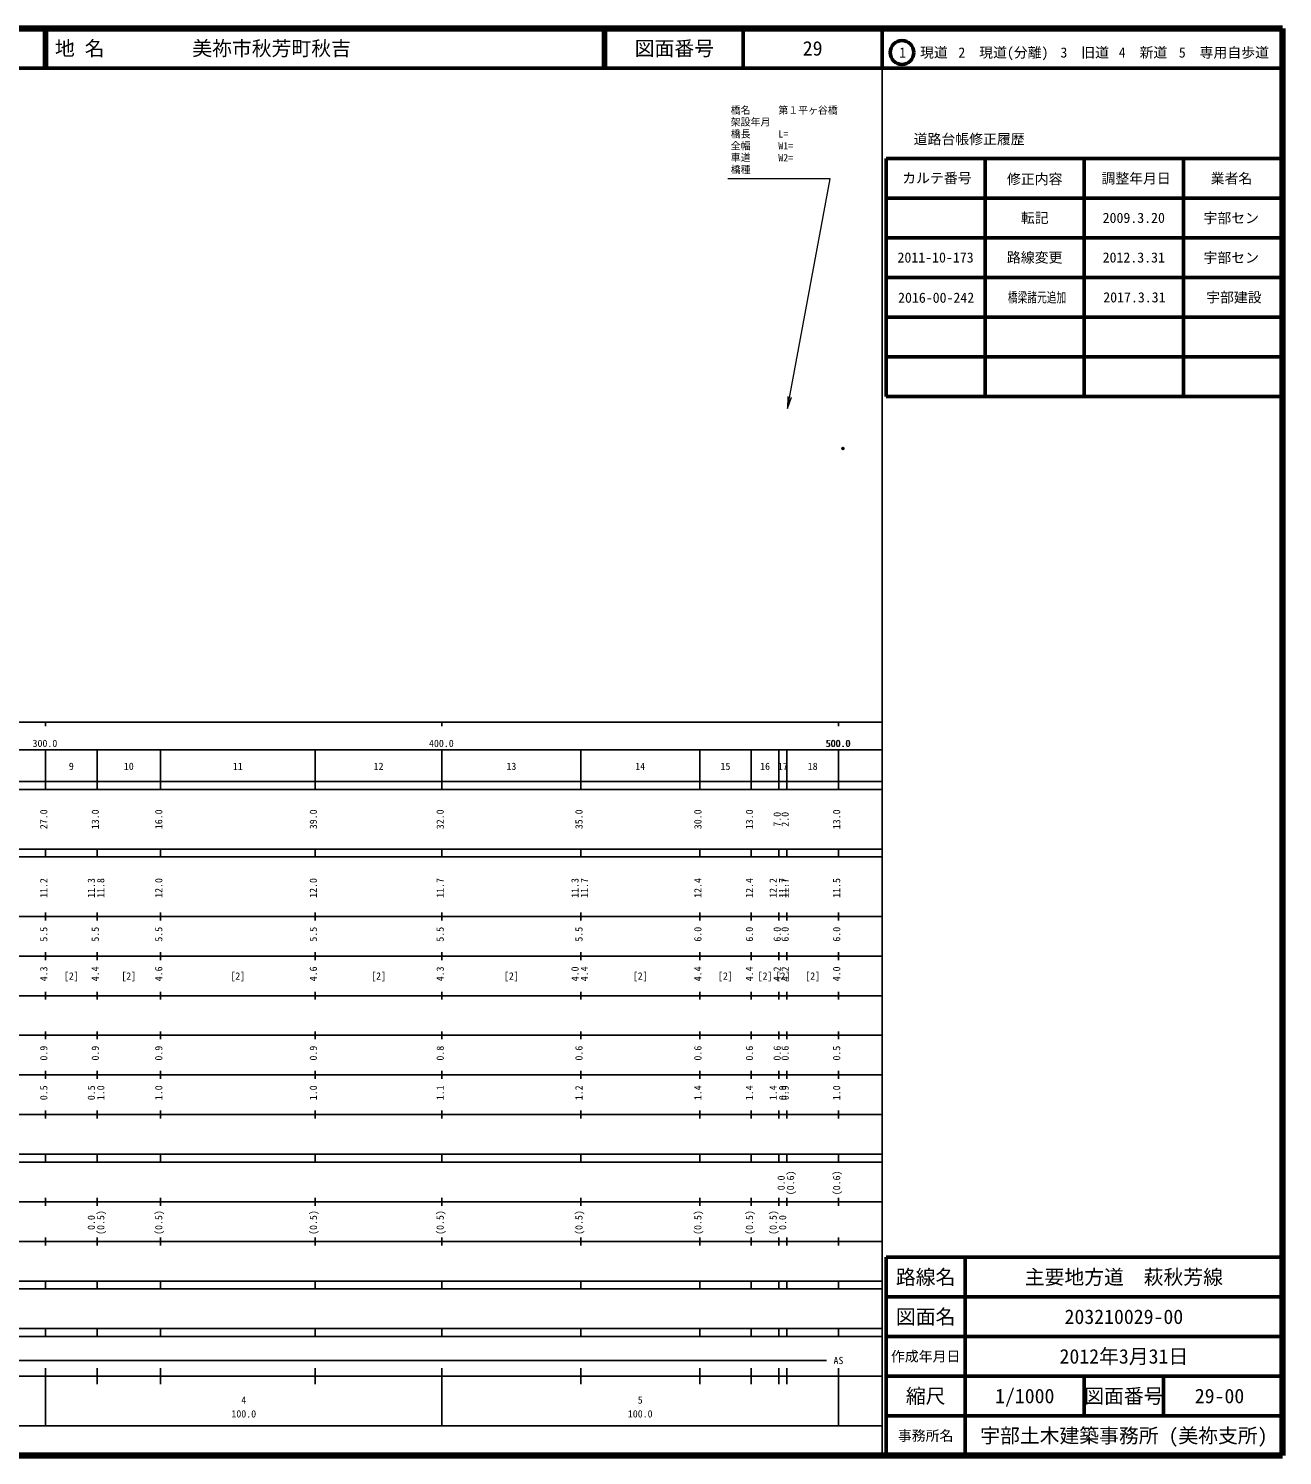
# Model space of a CAD drawing. Units: millimetres on the paper, with parts at other scales. Extents: x 40 to 680, y 20 to 380.
# Drawn here: x 363.7 to 680, y 20 to 380 of the extents above; entities that cross this region are included whole.
import ezdxf
from ezdxf.enums import TextEntityAlignment as Align

# ---------------------------------------------------------------- set-up
doc = ezdxf.new("R2010")
doc.units = ezdxf.units.MM
doc.header["$PDMODE"] = 32
doc.header["$PDSIZE"] = 0.5
doc.layers.add('M-OTRS', color=6, linetype='Continuous')
doc.layers.add('M-STR-HTXT', color=7, linetype='Continuous')
for name, color, linetype, lineweight in [('M-TTL', 2, 'Continuous', 140), ('M-TTL-BAND', 7, 'Continuous', 25), ('M-TTL-FRAM', 2, 'Continuous', 50), ('M-TTL-LINE', 7, 'Continuous', 50), ('M-TTL-TXT', 7, 'Continuous', 13)]:
    doc.layers.add(name, color=color, linetype=linetype, lineweight=lineweight)
doc.styles.add('ＭＳ ゴシック', font='')
doc.styles.get('ＭＳ ゴシック').set_extended_font_data('MS Gothic')

# ---------------------------------------------------------------- blocks, each defined once
blk = doc.blocks.new('open_arrow')
at = {"color": 0, "linetype": 'Continuous', "lineweight": -2}
blk.add_lwpolyline([(7.5, 1.25), (0, 0), (7.5, -1.25)], dxfattribs=at)

msp = doc.modelspace()

# ---------------------------------------------------------------- linework, layer by layer
at = {"layer": 'M-OTRS'}
msp.add_point((569.143, 274.061), dxfattribs=at)
at = {"layer": 'M-TTL'}
for p, q in [((680, 380), (40, 380)), ((680, 20), (680, 380)), ((40, 20), (680, 20))]:
    msp.add_line(p, q, dxfattribs=at)
at = {"layer": 'M-TTL-BAND'}
for p, q in [((579, 20), (579, 370)), ((40, 205), (579, 205)), ((368, 205), (368, 204)), ((468, 205), (468, 204)), ((568, 205), (568, 204)), ((68, 198), (579, 198)), ((368, 188), (368, 198)), ((381, 188), (381, 198)), ((397, 188), (397, 198)), ((436, 188), (436, 198)), ((468, 188), (468, 198)), ((503, 188), (503, 198)), ((533, 188), (533, 198)), ((546, 188), (546, 198)), ((553, 188), (553, 198)), ((555, 188), (555, 198)), ((568, 188), (568, 198)), ((40, 190), (579, 190)), ((40, 188), (579, 188)), ((40, 173), (579, 173)), ((368, 171), (368, 173)), ((381, 171), (381, 173)), ((397, 171), (397, 173)), ((436, 171), (436, 173)), ((468, 171), (468, 173)), ((503, 171), (503, 173)), ((533, 171), (533, 173)), ((546, 171), (546, 173)), ((553, 171), (553, 173)), ((555, 171), (555, 173)), ((568, 171), (568, 173)), ((40, 171), (579, 171)), ((40, 156), (579, 156)), ((368, 155), (368, 157)), ((381, 155), (381, 157)), ((397, 155), (397, 157)), ((436, 155), (436, 157)), ((468, 155), (468, 157)), ((503, 155), (503, 157)), ((533, 155), (533, 157)), ((546, 155), (546, 157)), ((553, 155), (553, 157)), ((555, 155), (555, 157)), ((568, 155), (568, 157)), ((46, 146), (579, 146)), ((368, 145), (368, 147)), ((381, 145), (381, 147)), ((397, 145), (397, 147)), ((436, 145), (436, 147)), ((468, 145), (468, 147)), ((503, 145), (503, 147)), ((533, 145), (533, 147)), ((546, 145), (546, 147)), ((553, 145), (553, 147)), ((555, 145), (555, 147)), ((568, 145), (568, 147)), ((368, 135), (368, 137)), ((381, 135), (381, 137)), ((397, 135), (397, 137)), ((436, 135), (436, 137)), ((468, 135), (468, 137)), ((503, 135), (503, 137)), ((533, 135), (533, 137)), ((546, 135), (546, 137)), ((553, 135), (553, 137)), ((555, 135), (555, 137)), ((568, 135), (568, 137)), ((52, 136), (579, 136)), ((46, 126), (579, 126)), ((368, 125), (368, 127)), ((381, 125), (381, 127)), ((397, 125), (397, 127)), ((436, 125), (436, 127)), ((468, 125), (468, 127)), ((503, 125), (503, 127)), ((533, 125), (533, 127)), ((546, 125), (546, 127)), ((553, 125), (553, 127)), ((555, 125), (555, 127)), ((568, 125), (568, 127)), ((52, 116), (579, 116)), ((368, 115), (368, 117)), ((381, 115), (381, 117)), ((397, 115), (397, 117)), ((436, 115), (436, 117)), ((468, 115), (468, 117)), ((503, 115), (503, 117)), ((533, 115), (533, 117)), ((546, 115), (546, 117)), ((553, 115), (553, 117)), ((555, 115), (555, 117)), ((568, 115), (568, 117)), ((46, 106), (579, 106)), ((368, 105), (368, 107)), ((381, 105), (381, 107)), ((397, 105), (397, 107)), ((436, 105), (436, 107)), ((468, 105), (468, 107)), ((503, 105), (503, 107)), ((533, 105), (533, 107)), ((546, 105), (546, 107)), ((553, 105), (553, 107)), ((555, 105), (555, 107)), ((568, 105), (568, 107)), ((40, 96), (579, 96)), ((40, 94), (579, 94)), ((368, 94), (368, 96)), ((381, 94), (381, 96)), ((397, 94), (397, 96)), ((436, 94), (436, 96)), ((468, 94), (468, 96)), ((503, 94), (503, 96)), ((533, 94), (533, 96)), ((546, 94), (546, 96)), ((553, 94), (553, 96)), ((555, 94), (555, 96)), ((568, 94), (568, 96)), ((49, 84), (579, 84)), ((368, 83), (368, 85)), ((381, 83), (381, 85)), ((397, 83), (397, 85)), ((436, 83), (436, 85)), ((468, 83), (468, 85)), ((503, 83), (503, 85)), ((533, 83), (533, 85)), ((546, 83), (546, 85)), ((553, 83), (553, 85)), ((555, 83), (555, 85)), ((568, 83), (568, 85)), ((40, 74), (579, 74)), ((368, 73), (368, 75)), ((381, 73), (381, 75)), ((397, 73), (397, 75)), ((436, 73), (436, 75)), ((468, 73), (468, 75)), ((503, 73), (503, 75)), ((533, 73), (533, 75)), ((546, 73), (546, 75)), ((553, 73), (553, 75)), ((555, 73), (555, 75)), ((568, 73), (568, 75)), ((40, 64), (579, 64)), ((40, 62), (579, 62)), ((368, 62), (368, 64)), ((381, 62), (381, 64)), ((397, 62), (397, 64)), ((436, 62), (436, 64)), ((468, 62), (468, 64)), ((503, 62), (503, 64)), ((533, 62), (533, 64)), ((546, 62), (546, 64)), ((553, 62), (553, 64)), ((555, 62), (555, 64)), ((568, 62), (568, 64)), ((40, 52), (579, 52)), ((368, 50), (368, 52)), ((381, 50), (381, 52)), ((397, 50), (397, 52)), ((436, 50), (436, 52)), ((468, 50), (468, 52)), ((503, 50), (503, 52)), ((533, 50), (533, 52)), ((546, 50), (546, 52)), ((553, 50), (553, 52)), ((555, 50), (555, 52)), ((568, 50), (568, 52)), ((40, 50), (579, 50)), ((71, 44), (565, 44)), ((40, 40), (579, 40)), ((368, 27.5), (368, 42)), ((381, 38), (381, 42)), ((397, 38), (397, 42)), ((436, 38), (436, 42)), ((468, 27.5), (468, 42)), ((503, 38), (503, 42)), ((533, 38), (533, 42)), ((546, 38), (546, 42)), ((553, 38), (553, 42)), ((555, 38), (555, 42)), ((568, 27.5), (568, 42)), ((68, 27.5), (579, 27.5))]:
    msp.add_line(p, q, dxfattribs=at)
at = {"layer": 'M-TTL-FRAM'}
for p, q in [((580, 347.197), (580, 287.197)), ((580, 347.197), (680, 347.197)), ((580, 287.197), (680, 287.197)), ((680, 70), (580, 70)), ((580, 70), (580, 20))]:
    msp.add_line(p, q, dxfattribs=at)
at = {"layer": 'M-TTL-LINE'}
for p, q in [((367.75, 380), (367.75, 370)), ((368.25, 380), (368.25, 370)), ((508.747, 380), (508.747, 370)), ((509.247, 380), (509.247, 370)), ((543.997, 380), (543.997, 370)), ((579, 380), (579, 370)), ((40, 370), (680, 370)), ((605, 347.197), (605, 287.197)), ((630, 347.197), (630, 287.197)), ((655, 347.197), (655, 287.197)), ((580, 337.197), (680, 337.197)), ((580, 327.197), (680, 327.197)), ((580, 317.197), (680, 317.197)), ((580, 307.197), (680, 307.197)), ((580, 297.197), (680, 297.197)), ((600, 70), (600, 20)), ((680, 60), (580, 60)), ((680, 50), (580, 50)), ((680, 40), (580, 40)), ((630, 40), (630, 30)), ((650, 40), (650, 30)), ((680, 30), (580, 30))]:
    msp.add_line(p, q, dxfattribs=at)
msp.add_circle((584.031, 373.958), 3, dxfattribs=at)
at = {"layer": 'M-TTL-TXT'}
msp.add_lwpolyline([(555.148, 284.109), (565.926, 342.066), (540.128, 342.066)], dxfattribs=at)

# ---------------------------------------------------------------- block references
at = {"layer": 'M-TTL-TXT', "xscale": 0.4, "yscale": 0.4, "rotation": 79.5}
msp.add_blockref('open_arrow', (555.148, 284.109), dxfattribs=at)

# ---------------------------------------------------------------- texts
at = {"layer": 'M-STR-HTXT', "style": 'ＭＳ ゴシック'}
for s, p in [('橋名', (540.835, 357.943)), ('第１平ヶ谷橋', (552.835, 357.943)), ('架設年月', (540.835, 354.943)), ('橋長', (540.835, 351.943)), ('L=', (552.835, 351.943)), ('全幅', (540.835, 348.943)), ('W1=', (552.835, 348.943)), ('車道', (540.835, 346.003)), ('W2=', (552.835, 345.943)), ('橋種', (540.835, 342.943))]:
    msp.add_text(s, height=1.833, dxfattribs=at).set_placement(p, align=Align.BOTTOM_LEFT)
at = {"layer": 'M-TTL-BAND', "style": 'ＭＳ ゴシック'}
for s, p in [('300.0', (367.844, 198.195)), ('400.0', (467.844, 198.195)), ('500.0', (567.844, 198.195)), ('500.0', (568, 198.195)), ('9', (374.5, 192.405)), ('10', (389, 192.405)), ('11', (416.5, 192.405)), ('12', (452, 192.405)), ('13', (485.5, 192.405)), ('14', (518, 192.405)), ('15', (539.5, 192.405)), ('16', (549.5, 192.405)), ('17', (554, 192.405)), ('18', (561.5, 192.405)), ('[2]', (374.5, 139.5)), ('[2]', (389, 139.5)), ('[2]', (416.5, 139.5)), ('[2]', (452, 139.5)), ('[2]', (485.5, 139.5)), ('[2]', (518, 139.5)), ('[2]', (539.5, 139.5)), ('[2]', (549.5, 139.5)), ('[2]', (554, 139.5)), ('[2]', (561.5, 139.5)), ('AS', (568, 42.5)), ('4', (418, 32.523)), ('5', (518, 32.523)), ('100.0', (418, 29.033)), ('100.0', (518, 29.033))]:
    msp.add_text(s, height=1.833, dxfattribs=at).set_placement(p, align=Align.BOTTOM_CENTER)
for s, p in [('27.0', (369, 180.5)), ('13.0', (382, 180.5)), ('16.0', (398, 180.5)), ('39.0', (437, 180.5)), ('32.0', (469, 180.5)), ('35.0', (504, 180.5)), ('30.0', (534, 180.5)), ('13.0', (547, 180.5)), ('7.0', (554, 180.5)), ('2.0', (556, 180.5)), ('13.0', (569, 180.5)), ('11.2', (369, 163.174)), ('11.3', (381, 163.174)), ('11.8', (383.37, 163.174)), ('12.0', (398, 163.174)), ('12.0', (437, 163.174)), ('11.7', (469, 163.174)), ('11.3', (503, 163.174)), ('11.7', (505.37, 163.174)), ('12.4', (534, 163.174)), ('12.4', (547, 163.174)), ('12.2', (553, 163.174)), ('11.7', (555.37, 163.174)), ('11.7', (556, 163.174)), ('11.5', (569, 163.174)), ('5.5', (369, 151.5)), ('5.5', (382, 151.5)), ('5.5', (398, 151.5)), ('5.5', (437, 151.5)), ('5.5', (469, 151.5)), ('5.5', (504, 151.5)), ('6.0', (534, 151.5)), ('6.0', (547, 151.5)), ('6.0', (554, 151.5)), ('6.0', (556, 151.5)), ('6.0', (569, 151.5)), ('4.3', (369, 141.5)), ('4.4', (382, 141.5)), ('4.6', (398, 141.5)), ('4.6', (437, 141.5)), ('4.3', (469, 141.5)), ('4.0', (503, 141.5)), ('4.4', (505.37, 141.5)), ('4.4', (534, 141.5)), ('4.4', (547, 141.5)), ('4.2', (554, 141.5)), ('4.2', (556, 141.5)), ('4.0', (569, 141.5)), ('0.9', (369, 121.5)), ('0.9', (382, 121.5)), ('0.9', (398, 121.5)), ('0.9', (437, 121.5)), ('0.8', (469, 121.5)), ('0.6', (504, 121.5)), ('0.6', (534, 121.5)), ('0.6', (547, 121.5)), ('0.6', (554, 121.5)), ('0.6', (556, 121.5)), ('0.5', (569, 121.5)), ('0.5', (369, 111.5)), ('0.5', (381, 111.5)), ('1.0', (383.37, 111.5)), ('1.0', (398, 111.5)), ('1.0', (437, 111.5)), ('1.1', (469, 111.5)), ('1.2', (504, 111.5)), ('1.4', (534, 111.5)), ('1.4', (547, 111.5)), ('1.4', (553, 111.5)), ('0.9', (555.37, 111.5)), ('0.9', (556, 111.5)), ('1.0', (569, 111.5)), ('0.0', (555, 88.764)), ('(0.6)', (557.37, 88.764)), ('(0.6)', (569, 88.764)), ('0.0', (381, 78.764)), ('(0.5)', (383.37, 78.764)), ('(0.5)', (398, 78.764)), ('(0.5)', (437, 78.764)), ('(0.5)', (469, 78.764)), ('(0.5)', (504, 78.764)), ('(0.5)', (534, 78.764)), ('(0.5)', (547, 78.764)), ('(0.5)', (553, 78.764)), ('0.0', (555.37, 78.764))]:
    msp.add_text(s, height=1.833, rotation=90, dxfattribs=at).set_placement(p, align=Align.BOTTOM_CENTER)
at = {"layer": 'M-TTL-TXT', "style": 'ＭＳ ゴシック'}
for s, p in [('地 名', (370.38, 375)), ('美祢市秋芳町秋吉', (405.024, 375))]:
    msp.add_text(s, height=3.666, dxfattribs=at).set_placement(p, align=Align.MIDDLE_LEFT)
for s, height, p in [('図面番号', 3.666, (526.622, 375)), ('29', 3.666, (561.497, 375)), ('1\u3000現道', 2.566, (589.448, 373.958)), ('2\u3000現道(分離)', 2.566, (609.619, 373.958)), ('3\u3000旧道', 2.566, (630.121, 373.958)), ('4\u3000新道', 2.566, (644.824, 373.958)), ('5\u3000専用自歩道', 2.566, (665.228, 373.958)), ('道路台帳修正履歴', 2.566, (600.968, 352.113)), ('カルテ番号', 2.566, (592.839, 342.277)), ('修正内容', 2.566, (617.509, 342.023)), ('調整年月日', 2.566, (643.089, 342.197)), ('業者名', 2.566, (667.134, 342.197)), ('転記', 2.566, (617.5, 332.245)), ('2009.3.20', 2.566, (642.5, 332.245)), ('宇部セン', 2.566, (667.077, 332.189)), ('2011-10-173', 2.566, (592.5, 322.245)), ('路線変更', 2.566, (617.5, 322.245)), ('2012.3.31', 2.566, (642.5, 322.245)), ('宇部セン', 2.566, (667.077, 322.189)), ('路線名', 3.666, (590, 65)), ('路線名', 3.666, (590, 65)), ('主要地方道\u3000萩秋芳線', 3.666, (640, 65)), ('図面名', 3.666, (590, 55)), ('図面名', 3.666, (590, 55)), ('203210029-00', 3.666, (640, 55)), ('2012年3月31日', 3.666, (640, 45)), ('作成年月日', 2.566, (590, 45)), ('作成年月日', 2.566, (590, 45)), ('縮尺', 3.666, (590, 35)), ('縮尺', 3.666, (590, 35)), ('1/1000', 3.666, (615, 35)), ('図面番号', 3.666, (640, 35)), ('図面番号', 3.666, (640, 35)), ('29-00', 3.666, (664.125, 35)), ('事務所名', 2.566, (590, 25)), ('事務所名', 2.566, (590, 25)), ('宇部土木建築事務所 (美祢支所)', 3.666, (640, 25))]:
    msp.add_text(s, height=height, dxfattribs=at).set_placement(p, align=Align.MIDDLE_CENTER)
for s, p in [('2016-00-242', (583.046, 310.044)), ('2017.3.31', (634.796, 310.138))]:
    msp.add_text(s, height=2.566, dxfattribs=at).set_placement(p, align=Align.BOTTOM_LEFT)
at = {"layer": 'M-TTL-TXT', "style": 'ＭＳ ゴシック', "width": 0.7}
msp.add_text('橋梁諸元追加', height=2.566, dxfattribs=at).set_placement((610.749, 310.138), align=Align.BOTTOM_LEFT)
at = {"layer": 'M-TTL-TXT', "style": 'ＭＳ ゴシック'}
msp.add_text('宇部建設', height=2.566, dxfattribs=at).set_placement((667.758, 310.138), align=Align.BOTTOM_CENTER)

doc.saveas('drawing.dxf')
